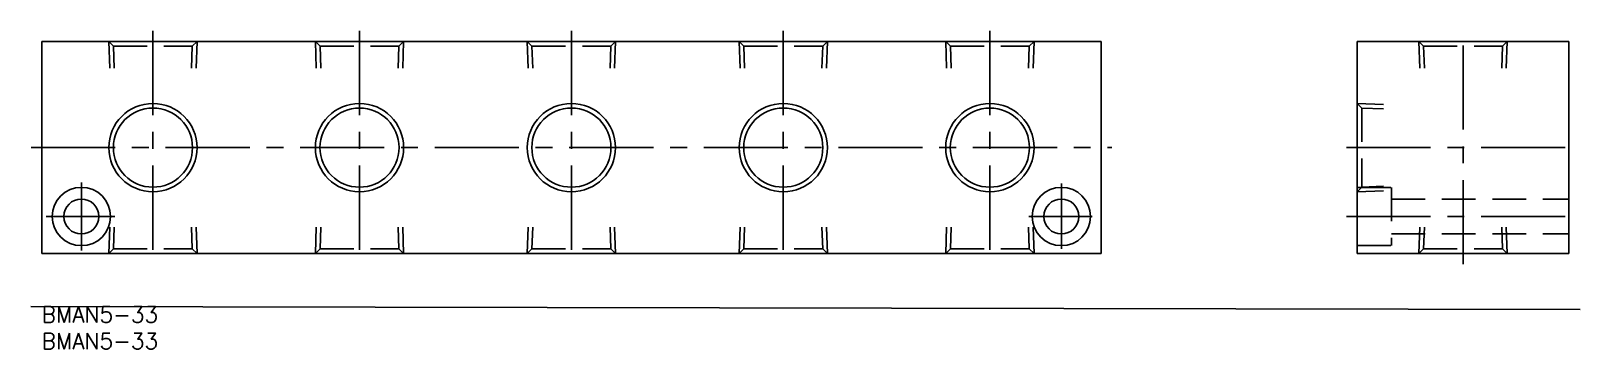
# Model space of a CAD drawing. Extents: x -2 to 290, y -8 to 52.
import ezdxf

# ---------------------------------------------------------------- set-up
doc = ezdxf.new("R2010")
doc.units = 0
doc.header["$LTSCALE"] = 0.5
doc.linetypes.add('CENTER', pattern=[50.8, 31.75, -6.35, 6.35, -6.35])
doc.linetypes.add('DASHED', pattern=[19.05, 12.7, -6.35])
for name, color, linetype in [('MSM_CENTER', 1, 'CENTER'), ('MSM_CONTINUOUS', 7, 'CONTINUOUS'), ('MSM_DASHED', 4, 'DASHED'), ('MSM_NARROW', 5, 'CONTINUOUS'), ('MSM_PART_NUMBER', 7, 'CONTINUOUS')]:
    doc.layers.add(name, color=color, linetype=linetype)
doc.styles.get("Standard").update_dxf_attribs({"font": 'txt.shx', "height": 2, "bigfont": 'bigfont.shx'})

# ---------------------------------------------------------------- blocks, each defined once
blk = doc.blocks.new('*U37')
at = {"layer": 'MSM_PART_NUMBER'}
blk.add_text('BMAN5-33', height=3, dxfattribs=at).set_placement((0, -3))
blk = doc.blocks.new('*U38')
at = {"layer": 'MSM_PART_NUMBER'}
blk.add_text('BMAN5-33', height=3, dxfattribs=at).set_placement((0, -8))

msp = doc.modelspace()

# ---------------------------------------------------------------- linework, layer by layer
at = {"layer": 'MSM_CENTER', "color": 1, "linetype": 'CENTER'}
for p, q in [((21, 52), (21, 8)), ((60, 52), (60, 8)), ((100, 52), (100, 8)), ((140, 52), (140, 8)), ((179, 52), (179, 8)), ((268.32, 8), (268.32, 52)), ((-2, 30), (202, 30)), ((246.32, 30), (290.32, 30)), ((7.5, 23.39), (7.5, 10.57)), ((192.5, 23.22), (192.5, 10.91)), ((0.83, 17), (13.83, 17)), ((186.34, 17), (198.33, 17)), ((246.32, 17), (290.32, 17))]:
    msp.add_line(p, q, dxfattribs=at)
at = {"layer": 'MSM_CONTINUOUS'}
for p, q in [((0, 50), (200, 50)), ((0, 50), (0, 10)), ((200, 10), (200, 50)), ((248.32, 50), (248.32, 10)), ((248.32, 50), (288.32, 50)), ((288.32, 50), (288.32, 10)), ((0, 10), (200, 10)), ((50, 10), (50, 10)), ((100, 10), (100, 10)), ((248.32, 10), (288.32, 10)), ((-2.02, 0), (290.41, -0.53))]:
    msp.add_line(p, q, dxfattribs=at)
for centre, radius in [((21, 30), 7.47), ((60, 30), 7.47), ((100, 30), 7.47), ((140, 30), 7.47), ((179, 30), 7.47), ((7.5, 17), 5.5), ((192.5, 17), 5.5), ((7.5, 17), 3.3), ((192.5, 17), 3.3)]:
    msp.add_circle(centre, radius, dxfattribs=at)
at = {"layer": 'MSM_DASHED'}
for p, q in [((12.84, 45), (12.67, 50)), ((13.56, 49.11), (12.67, 50)), ((28.44, 49.11), (29.33, 50)), ((29.16, 45), (29.33, 50)), ((51.84, 45), (51.67, 50)), ((52.56, 49.11), (51.67, 50)), ((67.44, 49.11), (68.33, 50)), ((68.16, 45), (68.33, 50)), ((91.84, 45), (91.67, 50)), ((92.56, 49.11), (91.67, 50)), ((107.44, 49.11), (108.33, 50)), ((108.16, 45), (108.33, 50)), ((131.84, 45), (131.67, 50)), ((132.56, 49.11), (131.67, 50)), ((147.44, 49.11), (148.33, 50)), ((148.16, 45), (148.33, 50)), ((170.84, 45), (170.67, 50)), ((171.56, 49.11), (170.67, 50)), ((186.44, 49.11), (187.33, 50)), ((187.16, 45), (187.33, 50)), ((260.17, 45), (259.99, 50)), ((260.88, 49.11), (259.99, 50)), ((275.77, 49.11), (276.65, 50)), ((276.48, 45), (276.65, 50)), ((13.56, 49.11), (28.44, 49.11)), ((13.7, 45), (13.56, 49.11)), ((28.3, 45), (28.44, 49.11)), ((52.56, 49.11), (67.44, 49.11)), ((52.7, 45), (52.56, 49.11)), ((67.3, 45), (67.44, 49.11)), ((92.56, 49.11), (107.44, 49.11)), ((92.7, 45), (92.56, 49.11)), ((107.3, 45), (107.44, 49.11)), ((132.56, 49.11), (147.44, 49.11)), ((132.7, 45), (132.56, 49.11)), ((147.3, 45), (147.44, 49.11)), ((171.56, 49.11), (186.44, 49.11)), ((171.7, 45), (171.56, 49.11)), ((186.3, 45), (186.44, 49.11)), ((260.88, 49.11), (275.77, 49.11)), ((261.02, 45), (260.88, 49.11)), ((275.62, 45), (275.77, 49.11)), ((253.32, 38.16), (248.32, 38.33)), ((249.21, 37.44), (248.32, 38.33)), ((253.32, 37.3), (249.21, 37.44)), ((249.21, 37.44), (249.21, 22.56)), ((249.21, 22.56), (248.32, 21.67)), ((248.32, 22.5), (254.82, 22.5)), ((253.32, 21.84), (248.32, 21.67)), ((253.32, 22.7), (249.21, 22.56)), ((254.82, 22.5), (254.82, 11.5)), ((254.82, 20.3), (288.32, 20.3)), ((12.84, 15), (12.67, 10)), ((13.7, 15), (13.56, 10.89)), ((28.3, 15), (28.44, 10.89)), ((29.16, 15), (29.33, 10)), ((51.84, 15), (51.67, 10)), ((52.7, 15), (52.56, 10.89)), ((67.3, 15), (67.44, 10.89)), ((68.16, 15), (68.33, 10)), ((91.84, 15), (91.67, 10)), ((92.7, 15), (92.56, 10.89)), ((107.3, 15), (107.44, 10.89)), ((108.16, 15), (108.33, 10)), ((131.84, 15), (131.67, 10)), ((132.7, 15), (132.56, 10.89)), ((147.3, 15), (147.44, 10.89)), ((148.16, 15), (148.33, 10)), ((170.84, 15), (170.67, 10)), ((171.7, 15), (171.56, 10.89)), ((186.3, 15), (186.44, 10.89)), ((187.16, 15), (187.33, 10)), ((260.17, 15), (259.99, 10)), ((261.02, 15), (260.88, 10.89)), ((275.62, 15), (275.77, 10.89)), ((276.48, 15), (276.65, 10)), ((254.82, 13.7), (288.32, 13.7)), ((13.56, 10.89), (12.67, 10)), ((13.56, 10.89), (28.44, 10.89)), ((28.44, 10.89), (29.33, 10)), ((52.56, 10.89), (51.67, 10)), ((52.56, 10.89), (67.44, 10.89)), ((67.44, 10.89), (68.33, 10)), ((92.56, 10.89), (91.67, 10)), ((92.56, 10.89), (107.44, 10.89)), ((107.44, 10.89), (108.33, 10)), ((132.56, 10.89), (131.67, 10)), ((132.56, 10.89), (147.44, 10.89)), ((147.44, 10.89), (148.33, 10)), ((171.56, 10.89), (170.67, 10)), ((171.56, 10.89), (186.44, 10.89)), ((186.44, 10.89), (187.33, 10)), ((248.32, 11.5), (254.82, 11.5)), ((260.88, 10.89), (259.99, 10)), ((260.88, 10.89), (275.77, 10.89)), ((275.77, 10.89), (276.65, 10))]:
    msp.add_line(p, q, dxfattribs=at)
at = {"layer": 'MSM_NARROW'}
for centre in [(21, 30), (60, 30), (100, 30), (140, 30), (179, 30)]:
    msp.add_circle(centre, 8.33, dxfattribs=at)

# ---------------------------------------------------------------- block references
at = {"layer": 'MSM_CONTINUOUS'}
for name in ['*U37', '*U38']:
    msp.add_blockref(name, (0, 0), dxfattribs=at)

doc.saveas('drawing.dxf')
